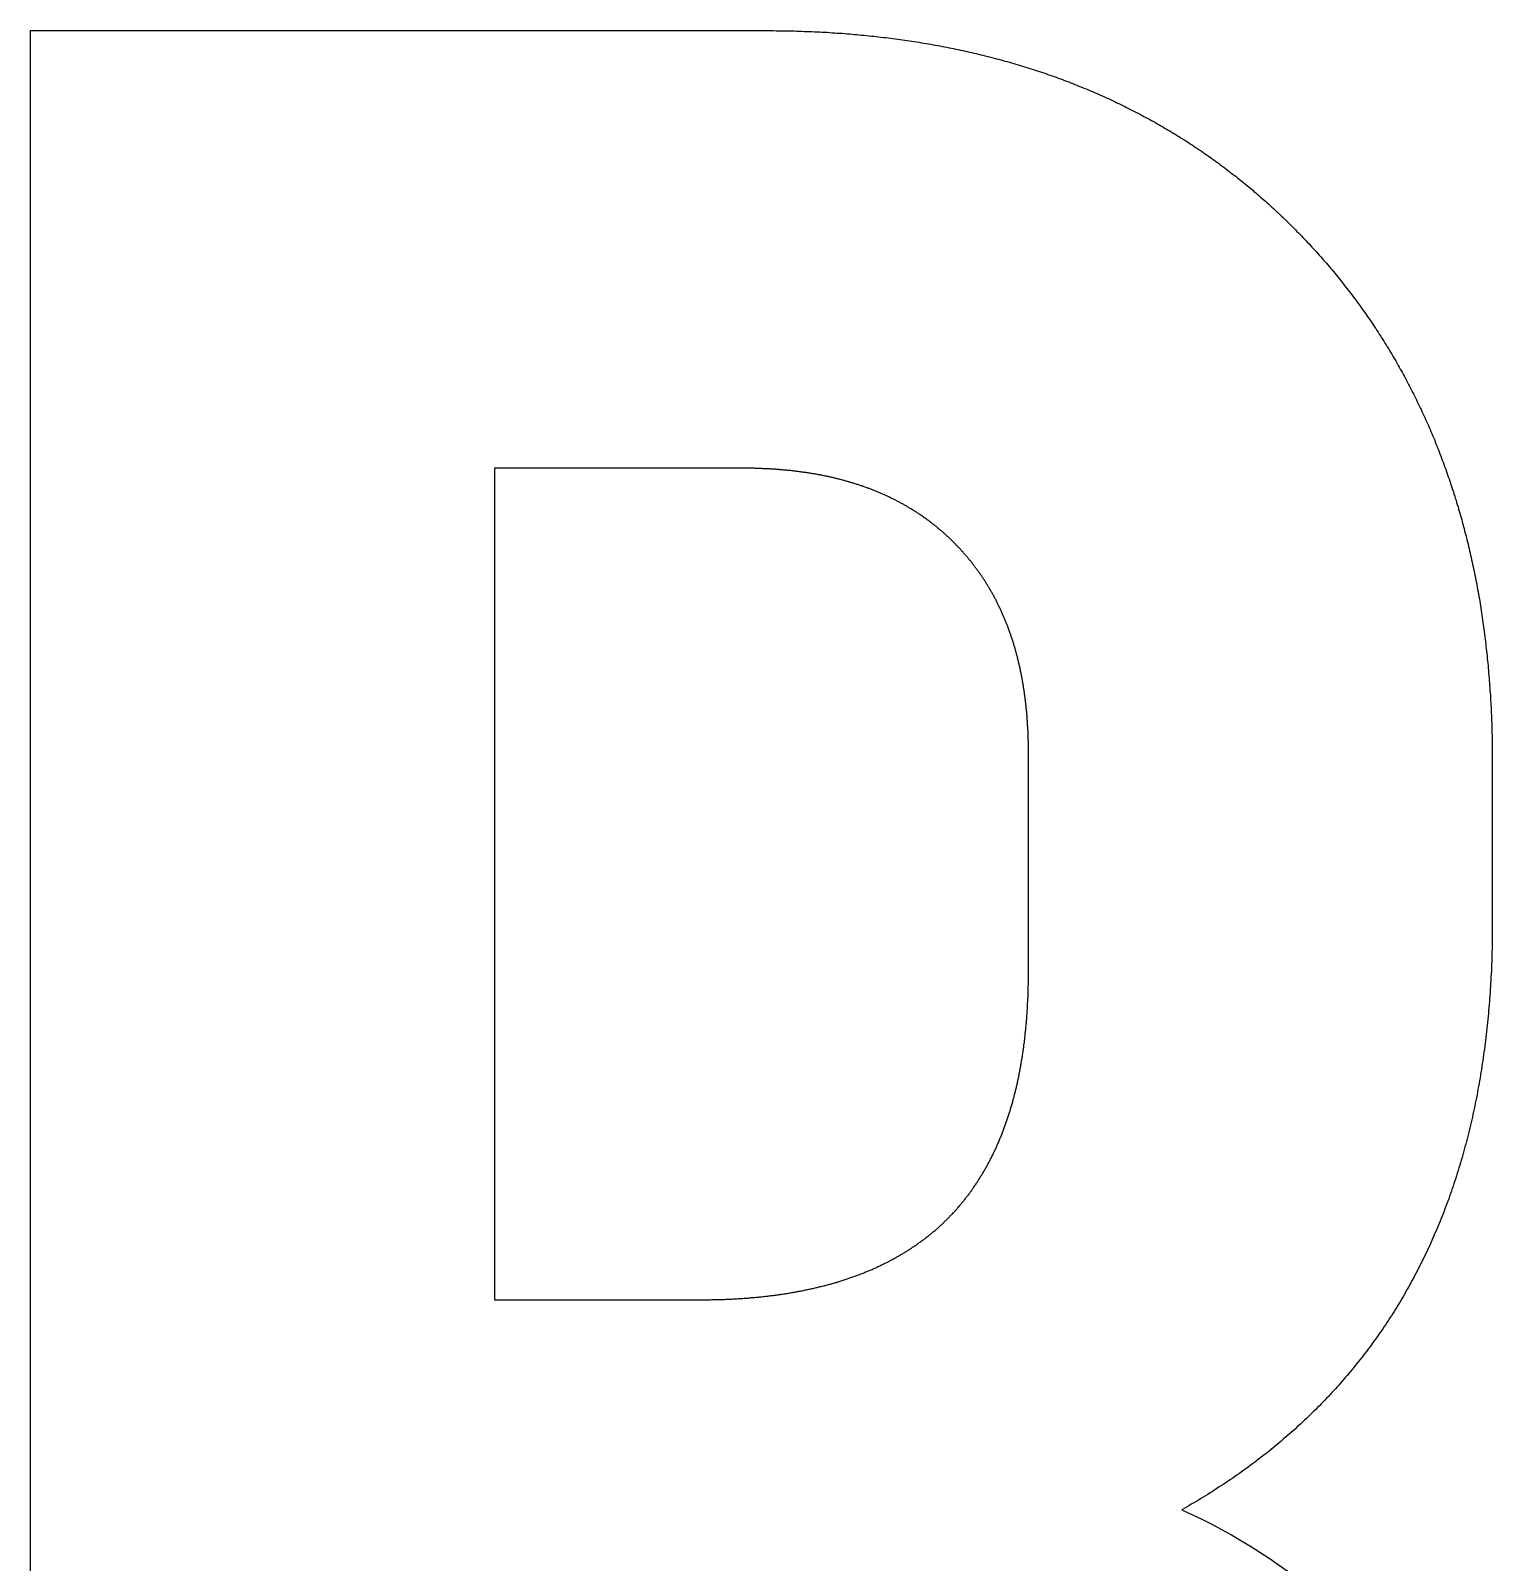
# Model space of a CAD drawing. Header units: millimetres. Extents: x -1211 to -100, y -1155 to 1320.
# Drawn here: x -807.29 to -795.36, y 1307.14 to 1319.64 of the extents above; entities that cross this region are included whole.
import ezdxf

# ---------------------------------------------------------------- set-up
doc = ezdxf.new("R2010")
doc.units = ezdxf.units.MM
doc.layers.get('0').update_dxf_attribs({"lineweight": 25, "true_color": 0xffffff})

msp = doc.modelspace()

# ---------------------------------------------------------------- linework, layer by layer
at = {"flags": 128}
msp.add_lwpolyline([(-807.293, 1294.643), (-807.293, 1319.643), (-801.293, 1319.643), (-801.272, 1319.643), (-801.251, 1319.643), (-801.23, 1319.643), (-801.209, 1319.642), (-801.188, 1319.642), (-801.167, 1319.642), (-801.146, 1319.642), (-801.125, 1319.641), (-801.104, 1319.641), (-801.083, 1319.64), (-801.062, 1319.64), (-801.041, 1319.639), (-801.02, 1319.639), (-801, 1319.638), (-800.979, 1319.637), (-800.958, 1319.637), (-800.938, 1319.636), (-800.917, 1319.635), (-800.896, 1319.634), (-800.876, 1319.633), (-800.855, 1319.632), (-800.835, 1319.631), (-800.814, 1319.63), (-800.794, 1319.629), (-800.774, 1319.627), (-800.753, 1319.626), (-800.733, 1319.625), (-800.713, 1319.623), (-800.692, 1319.622), (-800.672, 1319.621), (-800.652, 1319.619), (-800.632, 1319.617), (-800.612, 1319.616), (-800.592, 1319.614), (-800.572, 1319.612), (-800.552, 1319.611), (-800.532, 1319.609), (-800.512, 1319.607), (-800.492, 1319.605), (-800.472, 1319.603), (-800.452, 1319.601), (-800.432, 1319.599), (-800.413, 1319.597), (-800.393, 1319.595), (-800.373, 1319.593), (-800.354, 1319.59), (-800.334, 1319.588), (-800.314, 1319.586), (-800.295, 1319.583), (-800.275, 1319.581), (-800.256, 1319.578), (-800.236, 1319.576), (-800.217, 1319.573), (-800.197, 1319.571), (-800.178, 1319.568), (-800.159, 1319.565), (-800.139, 1319.562), (-800.12, 1319.559), (-800.101, 1319.557), (-800.082, 1319.554), (-800.063, 1319.551), (-800.043, 1319.548), (-800.024, 1319.544), (-800.005, 1319.541), (-799.986, 1319.538), (-799.967, 1319.535), (-799.948, 1319.532), (-799.929, 1319.528), (-799.91, 1319.525), (-799.892, 1319.521), (-799.873, 1319.518), (-799.854, 1319.514), (-799.835, 1319.511), (-799.817, 1319.507), (-799.798, 1319.503), (-799.779, 1319.5), (-799.761, 1319.496), (-799.742, 1319.492), (-799.723, 1319.488), (-799.705, 1319.484), (-799.686, 1319.48), (-799.668, 1319.476), (-799.65, 1319.472), (-799.631, 1319.468), (-799.613, 1319.464), (-799.595, 1319.459), (-799.576, 1319.455), (-799.558, 1319.451), (-799.54, 1319.446), (-799.522, 1319.442), (-799.503, 1319.438), (-799.485, 1319.433), (-799.467, 1319.428), (-799.449, 1319.424), (-799.431, 1319.419), (-799.413, 1319.414), (-799.395, 1319.41), (-799.377, 1319.405), (-799.359, 1319.4), (-799.342, 1319.395), (-799.324, 1319.39), (-799.306, 1319.385), (-799.288, 1319.38), (-799.271, 1319.375), (-799.253, 1319.369), (-799.235, 1319.364), (-799.218, 1319.359), (-799.2, 1319.354), (-799.183, 1319.348), (-799.165, 1319.343), (-799.148, 1319.337), (-799.13, 1319.332), (-799.113, 1319.326), (-799.095, 1319.321), (-799.078, 1319.315), (-799.061, 1319.309), (-799.043, 1319.303), (-799.026, 1319.298), (-799.009, 1319.292), (-798.992, 1319.286), (-798.975, 1319.28), (-798.958, 1319.274), (-798.941, 1319.268), (-798.924, 1319.262), (-798.907, 1319.255), (-798.89, 1319.249), (-798.873, 1319.243), (-798.856, 1319.237), (-798.839, 1319.23), (-798.822, 1319.224), (-798.805, 1319.217), (-798.788, 1319.211), (-798.772, 1319.204), (-798.755, 1319.198), (-798.738, 1319.191), (-798.722, 1319.184), (-798.705, 1319.177), (-798.689, 1319.171), (-798.672, 1319.164), (-798.656, 1319.157), (-798.639, 1319.15), (-798.623, 1319.143), (-798.606, 1319.136), (-798.59, 1319.129), (-798.574, 1319.122), (-798.557, 1319.114), (-798.541, 1319.107), (-798.525, 1319.1), (-798.509, 1319.092), (-798.493, 1319.085), (-798.476, 1319.077), (-798.46, 1319.07), (-798.444, 1319.062), (-798.428, 1319.055), (-798.412, 1319.047), (-798.396, 1319.039), (-798.38, 1319.032), (-798.365, 1319.024), (-798.349, 1319.016), (-798.333, 1319.008), (-798.317, 1319), (-798.301, 1318.992), (-798.286, 1318.984), (-798.27, 1318.976), (-798.254, 1318.968), (-798.239, 1318.96), (-798.223, 1318.951), (-798.208, 1318.943), (-798.192, 1318.935), (-798.177, 1318.926), (-798.161, 1318.918), (-798.146, 1318.909), (-798.13, 1318.901), (-798.115, 1318.892), (-798.1, 1318.883), (-798.084, 1318.875), (-798.069, 1318.866), (-798.054, 1318.857), (-798.039, 1318.848), (-798.024, 1318.839), (-798.009, 1318.831), (-797.993, 1318.822), (-797.978, 1318.812), (-797.963, 1318.803), (-797.948, 1318.794), (-797.933, 1318.785), (-797.919, 1318.776), (-797.904, 1318.766), (-797.889, 1318.757), (-797.874, 1318.748), (-797.859, 1318.738), (-797.845, 1318.729), (-797.83, 1318.719), (-797.815, 1318.71), (-797.801, 1318.7), (-797.786, 1318.69), (-797.771, 1318.681), (-797.757, 1318.671), (-797.742, 1318.661), (-797.728, 1318.651), (-797.713, 1318.641), (-797.699, 1318.631), (-797.685, 1318.621), (-797.67, 1318.611), (-797.656, 1318.601), (-797.642, 1318.591), (-797.628, 1318.58), (-797.613, 1318.57), (-797.599, 1318.56), (-797.585, 1318.549), (-797.571, 1318.539), (-797.557, 1318.528), (-797.543, 1318.518), (-797.529, 1318.507), (-797.515, 1318.497), (-797.501, 1318.486), (-797.487, 1318.475), (-797.473, 1318.464), (-797.459, 1318.454), (-797.446, 1318.443), (-797.432, 1318.432), (-797.418, 1318.421), (-797.405, 1318.41), (-797.391, 1318.399), (-797.377, 1318.388), (-797.364, 1318.376), (-797.35, 1318.365), (-797.337, 1318.354), (-797.323, 1318.343), (-797.31, 1318.331), (-797.296, 1318.32), (-797.283, 1318.308), (-797.27, 1318.297), (-797.256, 1318.285), (-797.243, 1318.274), (-797.23, 1318.262), (-797.216, 1318.25), (-797.203, 1318.238), (-797.19, 1318.227), (-797.177, 1318.215), (-797.164, 1318.203), (-797.151, 1318.191), (-797.138, 1318.179), (-797.125, 1318.167), (-797.112, 1318.155), (-797.099, 1318.142), (-797.086, 1318.13), (-797.073, 1318.118), (-797.061, 1318.106), (-797.048, 1318.093), (-797.035, 1318.081), (-797.022, 1318.068), (-797.01, 1318.056), (-796.997, 1318.043), (-796.984, 1318.031), (-796.972, 1318.018), (-796.959, 1318.005), (-796.947, 1317.992), (-796.934, 1317.98), (-796.922, 1317.967), (-796.91, 1317.954), (-796.897, 1317.941), (-796.885, 1317.928), (-796.873, 1317.915), (-796.861, 1317.902), (-796.849, 1317.889), (-796.837, 1317.876), (-796.825, 1317.863), (-796.813, 1317.85), (-796.801, 1317.837), (-796.789, 1317.824), (-796.777, 1317.81), (-796.765, 1317.797), (-796.754, 1317.784), (-796.742, 1317.771), (-796.73, 1317.757), (-796.719, 1317.744), (-796.707, 1317.731), (-796.696, 1317.717), (-796.685, 1317.704), (-796.673, 1317.69), (-796.662, 1317.677), (-796.651, 1317.663), (-796.639, 1317.649), (-796.628, 1317.636), (-796.617, 1317.622), (-796.606, 1317.608), (-796.595, 1317.595), (-796.584, 1317.581), (-796.573, 1317.567), (-796.562, 1317.553), (-796.552, 1317.539), (-796.541, 1317.525), (-796.53, 1317.511), (-796.519, 1317.497), (-796.509, 1317.483), (-796.498, 1317.469), (-796.488, 1317.455), (-796.477, 1317.441), (-796.467, 1317.427), (-796.456, 1317.413), (-796.446, 1317.399), (-796.436, 1317.384), (-796.426, 1317.37), (-796.415, 1317.356), (-796.405, 1317.342), (-796.395, 1317.327), (-796.385, 1317.313), (-796.375, 1317.298), (-796.365, 1317.284), (-796.355, 1317.269), (-796.346, 1317.255), (-796.336, 1317.24), (-796.326, 1317.226), (-796.316, 1317.211), (-796.307, 1317.196), (-796.297, 1317.182), (-796.288, 1317.167), (-796.278, 1317.152), (-796.269, 1317.137), (-796.259, 1317.122), (-796.25, 1317.108), (-796.241, 1317.093), (-796.231, 1317.078), (-796.222, 1317.063), (-796.213, 1317.048), (-796.204, 1317.033), (-796.195, 1317.018), (-796.186, 1317.003), (-796.177, 1316.987), (-796.168, 1316.972), (-796.159, 1316.957), (-796.15, 1316.942), (-796.142, 1316.926), (-796.133, 1316.911), (-796.124, 1316.896), (-796.116, 1316.88), (-796.107, 1316.865), (-796.099, 1316.85), (-796.09, 1316.834), (-796.082, 1316.819), (-796.073, 1316.803), (-796.065, 1316.788), (-796.057, 1316.772), (-796.049, 1316.756), (-796.04, 1316.741), (-796.032, 1316.725), (-796.024, 1316.709), (-796.016, 1316.693), (-796.008, 1316.678), (-796, 1316.662), (-795.992, 1316.646), (-795.985, 1316.63), (-795.977, 1316.614), (-795.969, 1316.598), (-795.961, 1316.582), (-795.954, 1316.566), (-795.946, 1316.55), (-795.939, 1316.534), (-795.931, 1316.518), (-795.924, 1316.502), (-795.916, 1316.485), (-795.909, 1316.469), (-795.902, 1316.453), (-795.895, 1316.437), (-795.887, 1316.42), (-795.88, 1316.404), (-795.873, 1316.387), (-795.866, 1316.371), (-795.859, 1316.355), (-795.852, 1316.338), (-795.845, 1316.322), (-795.838, 1316.305), (-795.832, 1316.288), (-795.825, 1316.272), (-795.818, 1316.255), (-795.812, 1316.238), (-795.805, 1316.222), (-795.798, 1316.205), (-795.792, 1316.188), (-795.786, 1316.171), (-795.779, 1316.154), (-795.773, 1316.137), (-795.766, 1316.121), (-795.76, 1316.104), (-795.754, 1316.087), (-795.748, 1316.07), (-795.742, 1316.052), (-795.736, 1316.035), (-795.73, 1316.018), (-795.724, 1316.001), (-795.718, 1315.984), (-795.712, 1315.967), (-795.706, 1315.949), (-795.7, 1315.932), (-795.695, 1315.915), (-795.689, 1315.897), (-795.683, 1315.88), (-795.678, 1315.863), (-795.672, 1315.845), (-795.667, 1315.828), (-795.661, 1315.81), (-795.656, 1315.792), (-795.651, 1315.775), (-795.645, 1315.757), (-795.64, 1315.74), (-795.635, 1315.722), (-795.63, 1315.704), (-795.625, 1315.686), (-795.62, 1315.669), (-795.615, 1315.651), (-795.61, 1315.633), (-795.605, 1315.615), (-795.6, 1315.597), (-795.595, 1315.579), (-795.591, 1315.561), (-795.586, 1315.543), (-795.581, 1315.525), (-795.577, 1315.507), (-795.572, 1315.489), (-795.568, 1315.471), (-795.563, 1315.452), (-795.559, 1315.434), (-795.555, 1315.416), (-795.55, 1315.398), (-795.546, 1315.379), (-795.542, 1315.361), (-795.538, 1315.343), (-795.534, 1315.324), (-795.53, 1315.306), (-795.526, 1315.287), (-795.522, 1315.269), (-795.518, 1315.25), (-795.514, 1315.231), (-795.51, 1315.213), (-795.506, 1315.194), (-795.503, 1315.175), (-795.499, 1315.157), (-795.495, 1315.138), (-795.492, 1315.119), (-795.488, 1315.1), (-795.485, 1315.082), (-795.481, 1315.063), (-795.478, 1315.044), (-795.475, 1315.025), (-795.471, 1315.006), (-795.468, 1314.987), (-795.465, 1314.968), (-795.462, 1314.949), (-795.459, 1314.929), (-795.456, 1314.91), (-795.453, 1314.891), (-795.45, 1314.872), (-795.447, 1314.853), (-795.444, 1314.833), (-795.442, 1314.814), (-795.439, 1314.795), (-795.436, 1314.775), (-795.434, 1314.756), (-795.431, 1314.736), (-795.428, 1314.717), (-795.426, 1314.697), (-795.424, 1314.678), (-795.421, 1314.658), (-795.419, 1314.639), (-795.417, 1314.619), (-795.414, 1314.599), (-795.412, 1314.579), (-795.41, 1314.56), (-795.408, 1314.54), (-795.406, 1314.52), (-795.404, 1314.5), (-795.402, 1314.48), (-795.4, 1314.46), (-795.398, 1314.44), (-795.396, 1314.42), (-795.395, 1314.4), (-795.393, 1314.38), (-795.391, 1314.36), (-795.39, 1314.34), (-795.388, 1314.32), (-795.387, 1314.3), (-795.385, 1314.28), (-795.384, 1314.259), (-795.383, 1314.239), (-795.381, 1314.219), (-795.38, 1314.198), (-795.379, 1314.178), (-795.378, 1314.158), (-795.377, 1314.137), (-795.375, 1314.117), (-795.374, 1314.096), (-795.374, 1314.075), (-795.373, 1314.055), (-795.372, 1314.034), (-795.371, 1314.014), (-795.37, 1313.993), (-795.369, 1313.972), (-795.369, 1313.951), (-795.368, 1313.931), (-795.368, 1313.91), (-795.367, 1313.889), (-795.367, 1313.868), (-795.366, 1313.847), (-795.366, 1313.826), (-795.366, 1313.805), (-795.365, 1313.784), (-795.365, 1313.763), (-795.365, 1313.742), (-795.365, 1313.721), (-795.365, 1313.7), (-795.365, 1313.679), (-795.365, 1312.357), (-795.365, 1312.331), (-795.365, 1312.305), (-795.365, 1312.279), (-795.365, 1312.253), (-795.366, 1312.227), (-795.366, 1312.201), (-795.367, 1312.175), (-795.367, 1312.149), (-795.368, 1312.123), (-795.369, 1312.098), (-795.369, 1312.072), (-795.37, 1312.047), (-795.371, 1312.021), (-795.372, 1311.996), (-795.373, 1311.97), (-795.375, 1311.945), (-795.376, 1311.92), (-795.377, 1311.895), (-795.379, 1311.869), (-795.38, 1311.844), (-795.382, 1311.819), (-795.383, 1311.794), (-795.385, 1311.769), (-795.387, 1311.745), (-795.389, 1311.72), (-795.391, 1311.695), (-795.393, 1311.67), (-795.395, 1311.646), (-795.397, 1311.621), (-795.399, 1311.597), (-795.402, 1311.572), (-795.404, 1311.548), (-795.407, 1311.524), (-795.409, 1311.499), (-795.412, 1311.475), (-795.415, 1311.451), (-795.418, 1311.427), (-795.421, 1311.403), (-795.424, 1311.379), (-795.427, 1311.355), (-795.43, 1311.331), (-795.433, 1311.307), (-795.436, 1311.284), (-795.44, 1311.26), (-795.443, 1311.236), (-795.447, 1311.213), (-795.45, 1311.189), (-795.454, 1311.166), (-795.458, 1311.143), (-795.461, 1311.119), (-795.465, 1311.096), (-795.469, 1311.073), (-795.473, 1311.05), (-795.477, 1311.027), (-795.482, 1311.004), (-795.486, 1310.981), (-795.49, 1310.958), (-795.495, 1310.935), (-795.499, 1310.912), (-795.504, 1310.889), (-795.509, 1310.867), (-795.513, 1310.844), (-795.518, 1310.822), (-795.523, 1310.799), (-795.528, 1310.777), (-795.533, 1310.754), (-795.538, 1310.732), (-795.544, 1310.71), (-795.549, 1310.688), (-795.554, 1310.665), (-795.56, 1310.643), (-795.565, 1310.621), (-795.571, 1310.599), (-795.577, 1310.577), (-795.582, 1310.556), (-795.588, 1310.534), (-795.594, 1310.512), (-795.6, 1310.49), (-795.606, 1310.469), (-795.612, 1310.447), (-795.619, 1310.426), (-795.625, 1310.404), (-795.631, 1310.383), (-795.638, 1310.362), (-795.644, 1310.34), (-795.651, 1310.319), (-795.658, 1310.298), (-795.664, 1310.277), (-795.671, 1310.256), (-795.678, 1310.235), (-795.685, 1310.214), (-795.692, 1310.193), (-795.699, 1310.172), (-795.707, 1310.152), (-795.714, 1310.131), (-795.721, 1310.11), (-795.729, 1310.09), (-795.736, 1310.069), (-795.744, 1310.049), (-795.752, 1310.029), (-795.759, 1310.008), (-795.767, 1309.988), (-795.775, 1309.968), (-795.783, 1309.948), (-795.791, 1309.928), (-795.799, 1309.908), (-795.808, 1309.888), (-795.816, 1309.868), (-795.824, 1309.848), (-795.833, 1309.828), (-795.841, 1309.808), (-795.85, 1309.789), (-795.859, 1309.769), (-795.868, 1309.75), (-795.876, 1309.73), (-795.885, 1309.711), (-795.894, 1309.691), (-795.903, 1309.672), (-795.913, 1309.653), (-795.922, 1309.634), (-795.931, 1309.614), (-795.941, 1309.595), (-795.95, 1309.576), (-795.96, 1309.557), (-795.969, 1309.538), (-795.979, 1309.52), (-795.989, 1309.501), (-795.999, 1309.482), (-796.009, 1309.463), (-796.019, 1309.445), (-796.029, 1309.426), (-796.039, 1309.408), (-796.049, 1309.389), (-796.059, 1309.371), (-796.07, 1309.353), (-796.08, 1309.334), (-796.091, 1309.316), (-796.102, 1309.298), (-796.112, 1309.28), (-796.123, 1309.262), (-796.134, 1309.244), (-796.145, 1309.226), (-796.156, 1309.208), (-796.167, 1309.191), (-796.178, 1309.173), (-796.189, 1309.155), (-796.201, 1309.138), (-796.212, 1309.12), (-796.224, 1309.103), (-796.235, 1309.085), (-796.247, 1309.068), (-796.259, 1309.05), (-796.27, 1309.033), (-796.282, 1309.016), (-796.294, 1308.999), (-796.306, 1308.982), (-796.318, 1308.965), (-796.331, 1308.948), (-796.343, 1308.931), (-796.355, 1308.914), (-796.368, 1308.897), (-796.38, 1308.881), (-796.393, 1308.864), (-796.405, 1308.847), (-796.418, 1308.831), (-796.431, 1308.814), (-796.444, 1308.798), (-796.457, 1308.781), (-796.47, 1308.765), (-796.483, 1308.749), (-796.496, 1308.733), (-796.509, 1308.717), (-796.523, 1308.7), (-796.536, 1308.684), (-796.55, 1308.669), (-796.563, 1308.653), (-796.577, 1308.637), (-796.591, 1308.621), (-796.604, 1308.605), (-796.618, 1308.59), (-796.632, 1308.574), (-796.646, 1308.558), (-796.66, 1308.543), (-796.675, 1308.528), (-796.689, 1308.512), (-796.703, 1308.497), (-796.718, 1308.482), (-796.732, 1308.466), (-796.747, 1308.451), (-796.761, 1308.436), (-796.776, 1308.421), (-796.791, 1308.406), (-796.806, 1308.391), (-796.821, 1308.377), (-796.836, 1308.362), (-796.851, 1308.347), (-796.866, 1308.332), (-796.882, 1308.318), (-796.897, 1308.303), (-796.912, 1308.289), (-796.928, 1308.274), (-796.943, 1308.26), (-796.959, 1308.246), (-796.975, 1308.231), (-796.991, 1308.217), (-797.007, 1308.203), (-797.023, 1308.189), (-797.039, 1308.175), (-797.055, 1308.161), (-797.071, 1308.147), (-797.087, 1308.133), (-797.104, 1308.119), (-797.12, 1308.106), (-797.137, 1308.092), (-797.153, 1308.078), (-797.17, 1308.065), (-797.187, 1308.051), (-797.203, 1308.038), (-797.22, 1308.025), (-797.237, 1308.011), (-797.254, 1307.998), (-797.272, 1307.985), (-797.289, 1307.972), (-797.306, 1307.959), (-797.323, 1307.946), (-797.341, 1307.933), (-797.358, 1307.92), (-797.376, 1307.907), (-797.394, 1307.894), (-797.411, 1307.882), (-797.429, 1307.869), (-797.447, 1307.856), (-797.465, 1307.844), (-797.483, 1307.831), (-797.501, 1307.819), (-797.52, 1307.806), (-797.538, 1307.794), (-797.556, 1307.782), (-797.575, 1307.77), (-797.593, 1307.758), (-797.612, 1307.745), (-797.631, 1307.733), (-797.649, 1307.721), (-797.668, 1307.71), (-797.687, 1307.698), (-797.706, 1307.686), (-797.725, 1307.674), (-797.744, 1307.663), (-797.764, 1307.651), (-797.783, 1307.639), (-797.802, 1307.628), (-797.822, 1307.617), (-797.841, 1307.605), (-797.861, 1307.594), (-797.881, 1307.583), (-797.9, 1307.571, -0.156907), (-795.775, 1305.679, -0.134483)], format="xyb", dxfattribs=at)
msp.add_lwpolyline([(-803.508, 1316.071), (-803.508, 1309.286), (-801.829, 1309.286), (-801.818, 1309.286), (-801.808, 1309.286), (-801.797, 1309.286), (-801.787, 1309.286), (-801.776, 1309.286), (-801.766, 1309.286), (-801.755, 1309.286), (-801.745, 1309.286), (-801.734, 1309.287), (-801.724, 1309.287), (-801.714, 1309.287), (-801.703, 1309.287), (-801.693, 1309.287), (-801.683, 1309.288), (-801.672, 1309.288), (-801.662, 1309.288), (-801.652, 1309.289), (-801.642, 1309.289), (-801.631, 1309.289), (-801.621, 1309.29), (-801.611, 1309.29), (-801.601, 1309.291), (-801.591, 1309.291), (-801.581, 1309.292), (-801.571, 1309.292), (-801.56, 1309.293), (-801.55, 1309.293), (-801.54, 1309.294), (-801.53, 1309.294), (-801.52, 1309.295), (-801.51, 1309.295), (-801.501, 1309.296), (-801.491, 1309.297), (-801.481, 1309.297), (-801.471, 1309.298), (-801.461, 1309.299), (-801.451, 1309.3), (-801.441, 1309.3), (-801.432, 1309.301), (-801.422, 1309.302), (-801.412, 1309.303), (-801.402, 1309.303), (-801.393, 1309.304), (-801.383, 1309.305), (-801.373, 1309.306), (-801.364, 1309.307), (-801.354, 1309.308), (-801.345, 1309.309), (-801.335, 1309.31), (-801.325, 1309.311), (-801.316, 1309.312), (-801.306, 1309.313), (-801.297, 1309.314), (-801.287, 1309.315), (-801.278, 1309.316), (-801.269, 1309.317), (-801.259, 1309.318), (-801.25, 1309.32), (-801.24, 1309.321), (-801.231, 1309.322), (-801.222, 1309.323), (-801.212, 1309.324), (-801.203, 1309.326), (-801.194, 1309.327), (-801.185, 1309.328), (-801.175, 1309.33), (-801.166, 1309.331), (-801.157, 1309.332), (-801.148, 1309.334), (-801.139, 1309.335), (-801.13, 1309.337), (-801.121, 1309.338), (-801.112, 1309.339), (-801.103, 1309.341), (-801.094, 1309.342), (-801.085, 1309.344), (-801.076, 1309.345), (-801.067, 1309.347), (-801.058, 1309.349), (-801.049, 1309.35), (-801.04, 1309.352), (-801.031, 1309.354), (-801.022, 1309.355), (-801.013, 1309.357), (-801.004, 1309.359), (-800.996, 1309.36), (-800.987, 1309.362), (-800.978, 1309.364), (-800.969, 1309.366), (-800.961, 1309.367), (-800.952, 1309.369), (-800.943, 1309.371), (-800.935, 1309.373), (-800.926, 1309.375), (-800.918, 1309.377), (-800.909, 1309.379), (-800.9, 1309.381), (-800.892, 1309.383), (-800.883, 1309.385), (-800.875, 1309.387), (-800.866, 1309.389), (-800.858, 1309.391), (-800.85, 1309.393), (-800.841, 1309.395), (-800.833, 1309.397), (-800.824, 1309.399), (-800.816, 1309.401), (-800.808, 1309.403), (-800.8, 1309.405), (-800.791, 1309.408), (-800.783, 1309.41), (-800.775, 1309.412), (-800.767, 1309.414), (-800.758, 1309.417), (-800.75, 1309.419), (-800.742, 1309.421), (-800.734, 1309.424), (-800.726, 1309.426), (-800.718, 1309.428), (-800.71, 1309.431), (-800.702, 1309.433), (-800.694, 1309.436), (-800.686, 1309.438), (-800.678, 1309.441), (-800.67, 1309.443), (-800.662, 1309.446), (-800.654, 1309.448), (-800.646, 1309.451), (-800.638, 1309.453), (-800.63, 1309.456), (-800.622, 1309.459), (-800.615, 1309.461), (-800.607, 1309.464), (-800.599, 1309.467), (-800.591, 1309.469), (-800.584, 1309.472), (-800.576, 1309.475), (-800.568, 1309.478), (-800.56, 1309.481), (-800.553, 1309.483), (-800.545, 1309.486), (-800.538, 1309.489), (-800.53, 1309.492), (-800.523, 1309.495), (-800.515, 1309.498), (-800.507, 1309.501), (-800.5, 1309.504), (-800.493, 1309.507), (-800.485, 1309.51), (-800.478, 1309.513), (-800.47, 1309.516), (-800.463, 1309.519), (-800.455, 1309.522), (-800.448, 1309.525), (-800.441, 1309.528), (-800.434, 1309.531), (-800.426, 1309.534), (-800.419, 1309.537), (-800.412, 1309.541), (-800.405, 1309.544), (-800.397, 1309.547), (-800.39, 1309.55), (-800.383, 1309.554), (-800.376, 1309.557), (-800.369, 1309.56), (-800.362, 1309.564), (-800.355, 1309.567), (-800.348, 1309.57), (-800.341, 1309.574), (-800.334, 1309.577), (-800.327, 1309.581), (-800.32, 1309.584), (-800.313, 1309.587), (-800.306, 1309.591), (-800.299, 1309.594), (-800.292, 1309.598), (-800.285, 1309.602), (-800.278, 1309.605), (-800.272, 1309.609), (-800.265, 1309.612), (-800.258, 1309.616), (-800.251, 1309.62), (-800.245, 1309.623), (-800.238, 1309.627), (-800.231, 1309.631), (-800.224, 1309.635), (-800.218, 1309.638), (-800.211, 1309.642), (-800.205, 1309.646), (-800.198, 1309.65), (-800.192, 1309.654), (-800.185, 1309.657), (-800.178, 1309.661), (-800.172, 1309.665), (-800.166, 1309.669), (-800.159, 1309.673), (-800.153, 1309.677), (-800.146, 1309.681), (-800.14, 1309.685), (-800.133, 1309.689), (-800.127, 1309.693), (-800.121, 1309.697), (-800.115, 1309.701), (-800.108, 1309.705), (-800.102, 1309.709), (-800.096, 1309.714), (-800.09, 1309.718), (-800.083, 1309.722), (-800.077, 1309.726), (-800.071, 1309.73), (-800.065, 1309.735), (-800.059, 1309.739), (-800.053, 1309.743), (-800.047, 1309.747), (-800.041, 1309.752), (-800.035, 1309.756), (-800.029, 1309.76), (-800.023, 1309.765), (-800.017, 1309.769), (-800.011, 1309.774), (-800.005, 1309.778), (-799.999, 1309.783), (-799.993, 1309.787), (-799.987, 1309.792), (-799.981, 1309.796), (-799.976, 1309.801), (-799.97, 1309.805), (-799.964, 1309.81), (-799.958, 1309.814), (-799.952, 1309.819), (-799.947, 1309.824), (-799.941, 1309.828), (-799.935, 1309.833), (-799.93, 1309.838), (-799.924, 1309.842), (-799.919, 1309.847), (-799.913, 1309.852), (-799.907, 1309.857), (-799.902, 1309.862), (-799.896, 1309.866), (-799.891, 1309.871), (-799.885, 1309.876), (-799.88, 1309.881), (-799.875, 1309.886), (-799.869, 1309.891), (-799.864, 1309.896), (-799.858, 1309.901), (-799.853, 1309.906), (-799.848, 1309.911), (-799.842, 1309.916), (-799.837, 1309.921), (-799.832, 1309.926), (-799.827, 1309.931), (-799.821, 1309.936), (-799.816, 1309.941), (-799.811, 1309.946), (-799.806, 1309.952), (-799.801, 1309.957), (-799.796, 1309.962), (-799.791, 1309.967), (-799.786, 1309.973), (-799.78, 1309.978), (-799.775, 1309.983), (-799.77, 1309.988), (-799.765, 1309.994), (-799.76, 1309.999), (-799.756, 1310.004), (-799.751, 1310.01), (-799.746, 1310.015), (-799.741, 1310.021), (-799.736, 1310.026), (-799.731, 1310.032), (-799.726, 1310.037), (-799.721, 1310.043), (-799.717, 1310.048), (-799.712, 1310.054), (-799.707, 1310.06), (-799.702, 1310.065), (-799.698, 1310.071), (-799.693, 1310.076), (-799.688, 1310.082), (-799.684, 1310.088), (-799.679, 1310.094), (-799.674, 1310.099), (-799.67, 1310.105), (-799.665, 1310.111), (-799.661, 1310.117), (-799.656, 1310.122), (-799.652, 1310.128), (-799.647, 1310.134), (-799.643, 1310.14), (-799.638, 1310.146), (-799.634, 1310.152), (-799.629, 1310.158), (-799.625, 1310.164), (-799.621, 1310.17), (-799.616, 1310.176), (-799.612, 1310.182), (-799.608, 1310.188), (-799.603, 1310.194), (-799.599, 1310.2), (-799.595, 1310.206), (-799.591, 1310.213), (-799.587, 1310.219), (-799.582, 1310.225), (-799.578, 1310.231), (-799.574, 1310.237), (-799.57, 1310.244), (-799.566, 1310.25), (-799.562, 1310.256), (-799.558, 1310.262), (-799.554, 1310.269), (-799.55, 1310.275), (-799.546, 1310.282), (-799.542, 1310.288), (-799.538, 1310.294), (-799.534, 1310.301), (-799.53, 1310.307), (-799.526, 1310.314), (-799.522, 1310.32), (-799.518, 1310.327), (-799.514, 1310.333), (-799.511, 1310.34), (-799.507, 1310.347), (-799.503, 1310.353), (-799.499, 1310.36), (-799.495, 1310.366), (-799.492, 1310.373), (-799.488, 1310.38), (-799.484, 1310.387), (-799.481, 1310.393), (-799.477, 1310.4), (-799.473, 1310.407), (-799.47, 1310.414), (-799.466, 1310.421), (-799.463, 1310.427), (-799.459, 1310.434), (-799.456, 1310.441), (-799.452, 1310.448), (-799.449, 1310.455), (-799.445, 1310.462), (-799.442, 1310.469), (-799.438, 1310.476), (-799.435, 1310.483), (-799.432, 1310.49), (-799.428, 1310.497), (-799.425, 1310.504), (-799.422, 1310.511), (-799.418, 1310.518), (-799.415, 1310.526), (-799.412, 1310.533), (-799.408, 1310.54), (-799.405, 1310.547), (-799.402, 1310.554), (-799.399, 1310.562), (-799.396, 1310.569), (-799.393, 1310.576), (-799.389, 1310.583), (-799.386, 1310.591), (-799.383, 1310.598), (-799.38, 1310.606), (-799.377, 1310.613), (-799.374, 1310.62), (-799.371, 1310.628), (-799.368, 1310.635), (-799.365, 1310.643), (-799.362, 1310.65), (-799.359, 1310.658), (-799.357, 1310.665), (-799.354, 1310.673), (-799.351, 1310.681), (-799.348, 1310.688), (-799.345, 1310.696), (-799.342, 1310.703), (-799.34, 1310.711), (-799.337, 1310.719), (-799.334, 1310.727), (-799.331, 1310.734), (-799.329, 1310.742), (-799.326, 1310.75), (-799.323, 1310.758), (-799.321, 1310.766), (-799.318, 1310.773), (-799.316, 1310.781), (-799.313, 1310.789), (-799.31, 1310.797), (-799.308, 1310.805), (-799.305, 1310.813), (-799.303, 1310.821), (-799.3, 1310.829), (-799.298, 1310.837), (-799.296, 1310.845), (-799.293, 1310.853), (-799.291, 1310.861), (-799.288, 1310.869), (-799.286, 1310.877), (-799.284, 1310.886), (-799.281, 1310.894), (-799.279, 1310.902), (-799.277, 1310.91), (-799.275, 1310.918), (-799.272, 1310.927), (-799.27, 1310.935), (-799.268, 1310.943), (-799.266, 1310.951), (-799.264, 1310.96), (-799.262, 1310.968), (-799.259, 1310.977), (-799.257, 1310.985), (-799.255, 1310.993), (-799.253, 1311.002), (-799.251, 1311.01), (-799.249, 1311.019), (-799.247, 1311.027), (-799.245, 1311.036), (-799.243, 1311.044), (-799.241, 1311.053), (-799.239, 1311.062), (-799.238, 1311.07), (-799.236, 1311.079), (-799.234, 1311.087), (-799.232, 1311.096), (-799.23, 1311.105), (-799.228, 1311.114), (-799.227, 1311.122), (-799.225, 1311.131), (-799.223, 1311.14), (-799.222, 1311.149), (-799.22, 1311.157), (-799.218, 1311.166), (-799.217, 1311.175), (-799.215, 1311.184), (-799.213, 1311.193), (-799.212, 1311.202), (-799.21, 1311.211), (-799.209, 1311.22), (-799.207, 1311.229), (-799.206, 1311.238), (-799.204, 1311.247), (-799.203, 1311.256), (-799.201, 1311.265), (-799.2, 1311.274), (-799.198, 1311.283), (-799.197, 1311.292), (-799.196, 1311.302), (-799.194, 1311.311), (-799.193, 1311.32), (-799.192, 1311.329), (-799.19, 1311.338), (-799.189, 1311.348), (-799.188, 1311.357), (-799.187, 1311.366), (-799.185, 1311.376), (-799.184, 1311.385), (-799.183, 1311.394), (-799.182, 1311.404), (-799.181, 1311.413), (-799.18, 1311.423), (-799.179, 1311.432), (-799.178, 1311.442), (-799.177, 1311.451), (-799.176, 1311.461), (-799.175, 1311.47), (-799.174, 1311.48), (-799.173, 1311.489), (-799.172, 1311.499), (-799.171, 1311.509), (-799.17, 1311.518), (-799.169, 1311.528), (-799.168, 1311.538), (-799.167, 1311.547), (-799.167, 1311.557), (-799.166, 1311.567), (-799.165, 1311.577), (-799.164, 1311.587), (-799.163, 1311.596), (-799.163, 1311.606), (-799.162, 1311.616), (-799.161, 1311.626), (-799.161, 1311.636), (-799.16, 1311.646), (-799.159, 1311.656), (-799.159, 1311.666), (-799.158, 1311.676), (-799.158, 1311.686), (-799.157, 1311.696), (-799.157, 1311.706), (-799.156, 1311.716), (-799.156, 1311.726), (-799.155, 1311.736), (-799.155, 1311.746), (-799.154, 1311.756), (-799.154, 1311.767), (-799.154, 1311.777), (-799.153, 1311.787), (-799.153, 1311.797), (-799.153, 1311.808), (-799.152, 1311.818), (-799.152, 1311.828), (-799.152, 1311.839), (-799.152, 1311.849), (-799.151, 1311.859), (-799.151, 1311.87), (-799.151, 1311.88), (-799.151, 1311.891), (-799.151, 1311.901), (-799.151, 1311.912), (-799.151, 1311.922), (-799.15, 1311.933), (-799.15, 1311.943), (-799.15, 1311.954), (-799.15, 1311.964), (-799.15, 1313.75), (-799.15, 1313.759), (-799.15, 1313.767), (-799.15, 1313.776), (-799.151, 1313.784), (-799.151, 1313.793), (-799.151, 1313.802), (-799.151, 1313.81), (-799.151, 1313.819), (-799.151, 1313.827), (-799.151, 1313.836), (-799.151, 1313.844), (-799.152, 1313.853), (-799.152, 1313.861), (-799.152, 1313.87), (-799.152, 1313.878), (-799.153, 1313.886), (-799.153, 1313.895), (-799.153, 1313.903), (-799.154, 1313.912), (-799.154, 1313.92), (-799.154, 1313.928), (-799.155, 1313.937), (-799.155, 1313.945), (-799.156, 1313.953), (-799.156, 1313.961), (-799.157, 1313.97), (-799.157, 1313.978), (-799.158, 1313.986), (-799.158, 1313.994), (-799.159, 1314.003), (-799.159, 1314.011), (-799.16, 1314.019), (-799.16, 1314.027), (-799.161, 1314.035), (-799.162, 1314.043), (-799.162, 1314.051), (-799.163, 1314.06), (-799.164, 1314.068), (-799.164, 1314.076), (-799.165, 1314.084), (-799.166, 1314.092), (-799.167, 1314.1), (-799.168, 1314.108), (-799.168, 1314.116), (-799.169, 1314.124), (-799.17, 1314.132), (-799.171, 1314.14), (-799.172, 1314.148), (-799.173, 1314.156), (-799.174, 1314.163), (-799.174, 1314.171), (-799.175, 1314.179), (-799.176, 1314.187), (-799.177, 1314.195), (-799.178, 1314.203), (-799.179, 1314.21), (-799.18, 1314.218), (-799.182, 1314.226), (-799.183, 1314.234), (-799.184, 1314.242), (-799.185, 1314.249), (-799.186, 1314.257), (-799.187, 1314.265), (-799.188, 1314.272), (-799.19, 1314.28), (-799.191, 1314.288), (-799.192, 1314.295), (-799.193, 1314.303), (-799.194, 1314.31), (-799.196, 1314.318), (-799.197, 1314.326), (-799.198, 1314.333), (-799.2, 1314.341), (-799.201, 1314.348), (-799.202, 1314.356), (-799.204, 1314.363), (-799.205, 1314.371), (-799.207, 1314.378), (-799.208, 1314.386), (-799.21, 1314.393), (-799.211, 1314.401), (-799.213, 1314.408), (-799.214, 1314.415), (-799.216, 1314.423), (-799.217, 1314.43), (-799.219, 1314.437), (-799.22, 1314.445), (-799.222, 1314.452), (-799.224, 1314.459), (-799.225, 1314.467), (-799.227, 1314.474), (-799.229, 1314.481), (-799.231, 1314.488), (-799.232, 1314.496), (-799.234, 1314.503), (-799.236, 1314.51), (-799.238, 1314.517), (-799.239, 1314.524), (-799.241, 1314.532), (-799.243, 1314.539), (-799.245, 1314.546), (-799.247, 1314.553), (-799.249, 1314.56), (-799.251, 1314.567), (-799.253, 1314.574), (-799.254, 1314.581), (-799.256, 1314.588), (-799.258, 1314.595), (-799.26, 1314.602), (-799.262, 1314.609), (-799.265, 1314.616), (-799.267, 1314.623), (-799.269, 1314.63), (-799.271, 1314.637), (-799.273, 1314.644), (-799.275, 1314.651), (-799.277, 1314.658), (-799.279, 1314.664), (-799.282, 1314.671), (-799.284, 1314.678), (-799.286, 1314.685), (-799.288, 1314.692), (-799.291, 1314.698), (-799.293, 1314.705), (-799.295, 1314.712), (-799.297, 1314.719), (-799.3, 1314.725), (-799.302, 1314.732), (-799.305, 1314.739), (-799.307, 1314.746), (-799.309, 1314.752), (-799.312, 1314.759), (-799.314, 1314.765), (-799.317, 1314.772), (-799.319, 1314.779), (-799.322, 1314.785), (-799.324, 1314.792), (-799.327, 1314.798), (-799.329, 1314.805), (-799.332, 1314.811), (-799.335, 1314.818), (-799.337, 1314.824), (-799.34, 1314.831), (-799.342, 1314.837), (-799.345, 1314.844), (-799.348, 1314.85), (-799.351, 1314.857), (-799.353, 1314.863), (-799.356, 1314.869), (-799.359, 1314.876), (-799.362, 1314.882), (-799.364, 1314.888), (-799.367, 1314.895), (-799.37, 1314.901), (-799.373, 1314.907), (-799.376, 1314.914), (-799.379, 1314.92), (-799.382, 1314.926), (-799.385, 1314.932), (-799.388, 1314.939), (-799.391, 1314.945), (-799.394, 1314.951), (-799.397, 1314.957), (-799.4, 1314.963), (-799.403, 1314.969), (-799.406, 1314.976), (-799.409, 1314.982), (-799.412, 1314.988), (-799.415, 1314.994), (-799.418, 1315), (-799.421, 1315.006), (-799.424, 1315.012), (-799.428, 1315.018), (-799.431, 1315.024), (-799.434, 1315.03), (-799.437, 1315.036), (-799.441, 1315.042), (-799.444, 1315.048), (-799.447, 1315.054), (-799.451, 1315.06), (-799.454, 1315.066), (-799.457, 1315.072), (-799.461, 1315.077), (-799.464, 1315.083), (-799.467, 1315.089), (-799.471, 1315.095), (-799.474, 1315.101), (-799.478, 1315.106), (-799.481, 1315.112), (-799.485, 1315.118), (-799.488, 1315.124), (-799.492, 1315.129), (-799.495, 1315.135), (-799.499, 1315.141), (-799.503, 1315.147), (-799.506, 1315.152), (-799.51, 1315.158), (-799.514, 1315.164), (-799.517, 1315.169), (-799.521, 1315.175), (-799.525, 1315.18), (-799.528, 1315.186), (-799.532, 1315.191), (-799.536, 1315.197), (-799.54, 1315.203), (-799.544, 1315.208), (-799.547, 1315.214), (-799.551, 1315.219), (-799.555, 1315.224), (-799.559, 1315.23), (-799.563, 1315.235), (-799.567, 1315.241), (-799.571, 1315.246), (-799.575, 1315.252), (-799.579, 1315.257), (-799.583, 1315.262), (-799.587, 1315.268), (-799.591, 1315.273), (-799.595, 1315.278), (-799.599, 1315.284), (-799.603, 1315.289), (-799.607, 1315.294), (-799.611, 1315.299), (-799.615, 1315.305), (-799.619, 1315.31), (-799.624, 1315.315), (-799.628, 1315.32), (-799.632, 1315.325), (-799.636, 1315.331), (-799.64, 1315.336), (-799.645, 1315.341), (-799.649, 1315.346), (-799.653, 1315.351), (-799.658, 1315.356), (-799.662, 1315.361), (-799.666, 1315.366), (-799.671, 1315.371), (-799.675, 1315.376), (-799.68, 1315.381), (-799.684, 1315.386), (-799.688, 1315.391), (-799.693, 1315.396), (-799.697, 1315.401), (-799.702, 1315.406), (-799.706, 1315.411), (-799.711, 1315.416), (-799.716, 1315.421), (-799.72, 1315.426), (-799.725, 1315.431), (-799.729, 1315.436), (-799.734, 1315.44), (-799.739, 1315.445), (-799.743, 1315.45), (-799.748, 1315.455), (-799.753, 1315.46), (-799.758, 1315.464), (-799.762, 1315.469), (-799.767, 1315.474), (-799.772, 1315.478), (-799.777, 1315.483), (-799.781, 1315.488), (-799.786, 1315.492), (-799.791, 1315.497), (-799.796, 1315.502), (-799.801, 1315.506), (-799.806, 1315.511), (-799.811, 1315.515), (-799.816, 1315.52), (-799.82, 1315.524), (-799.825, 1315.529), (-799.83, 1315.533), (-799.835, 1315.538), (-799.84, 1315.542), (-799.845, 1315.547), (-799.85, 1315.551), (-799.855, 1315.555), (-799.86, 1315.56), (-799.866, 1315.564), (-799.871, 1315.568), (-799.876, 1315.573), (-799.881, 1315.577), (-799.886, 1315.581), (-799.891, 1315.586), (-799.896, 1315.59), (-799.901, 1315.594), (-799.907, 1315.598), (-799.912, 1315.602), (-799.917, 1315.607), (-799.922, 1315.611), (-799.928, 1315.615), (-799.933, 1315.619), (-799.938, 1315.623), (-799.943, 1315.627), (-799.949, 1315.631), (-799.954, 1315.635), (-799.959, 1315.639), (-799.965, 1315.643), (-799.97, 1315.647), (-799.976, 1315.651), (-799.981, 1315.655), (-799.986, 1315.659), (-799.992, 1315.663), (-799.997, 1315.667), (-800.003, 1315.671), (-800.008, 1315.674), (-800.014, 1315.678), (-800.019, 1315.682), (-800.025, 1315.686), (-800.03, 1315.69), (-800.036, 1315.693), (-800.041, 1315.697), (-800.047, 1315.701), (-800.053, 1315.705), (-800.058, 1315.708), (-800.064, 1315.712), (-800.07, 1315.716), (-800.075, 1315.719), (-800.081, 1315.723), (-800.087, 1315.726), (-800.092, 1315.73), (-800.098, 1315.733), (-800.104, 1315.737), (-800.11, 1315.74), (-800.115, 1315.744), (-800.121, 1315.747), (-800.127, 1315.751), (-800.133, 1315.754), (-800.139, 1315.758), (-800.144, 1315.761), (-800.15, 1315.765), (-800.156, 1315.768), (-800.162, 1315.771), (-800.168, 1315.775), (-800.174, 1315.778), (-800.18, 1315.781), (-800.186, 1315.784), (-800.192, 1315.788), (-800.198, 1315.791), (-800.204, 1315.794), (-800.21, 1315.797), (-800.216, 1315.801), (-800.222, 1315.804), (-800.228, 1315.807), (-800.234, 1315.81), (-800.24, 1315.813), (-800.246, 1315.816), (-800.252, 1315.819), (-800.258, 1315.822), (-800.265, 1315.825), (-800.271, 1315.828), (-800.277, 1315.831), (-800.283, 1315.834), (-800.289, 1315.837), (-800.296, 1315.84), (-800.302, 1315.843), (-800.308, 1315.846), (-800.314, 1315.849), (-800.321, 1315.852), (-800.327, 1315.855), (-800.333, 1315.857), (-800.34, 1315.86), (-800.346, 1315.863), (-800.352, 1315.866), (-800.359, 1315.869), (-800.365, 1315.871), (-800.372, 1315.874), (-800.378, 1315.877), (-800.384, 1315.879), (-800.391, 1315.882), (-800.397, 1315.885), (-800.404, 1315.887), (-800.41, 1315.89), (-800.417, 1315.892), (-800.423, 1315.895), (-800.43, 1315.898), (-800.437, 1315.9), (-800.443, 1315.903), (-800.45, 1315.905), (-800.456, 1315.908), (-800.463, 1315.91), (-800.47, 1315.912), (-800.476, 1315.915), (-800.483, 1315.917), (-800.49, 1315.92), (-800.496, 1315.922), (-800.503, 1315.924), (-800.51, 1315.927), (-800.517, 1315.929), (-800.523, 1315.931), (-800.53, 1315.934), (-800.537, 1315.936), (-800.544, 1315.938), (-800.551, 1315.94), (-800.557, 1315.942), (-800.564, 1315.945), (-800.571, 1315.947), (-800.578, 1315.949), (-800.585, 1315.951), (-800.592, 1315.953), (-800.599, 1315.955), (-800.606, 1315.957), (-800.613, 1315.959), (-800.62, 1315.961), (-800.627, 1315.963), (-800.634, 1315.965), (-800.641, 1315.967), (-800.648, 1315.969), (-800.655, 1315.971), (-800.662, 1315.973), (-800.669, 1315.975), (-800.676, 1315.977), (-800.683, 1315.979), (-800.69, 1315.981), (-800.697, 1315.982), (-800.705, 1315.984), (-800.712, 1315.986), (-800.719, 1315.988), (-800.726, 1315.99), (-800.733, 1315.991), (-800.741, 1315.993), (-800.748, 1315.995), (-800.755, 1315.996), (-800.762, 1315.998), (-800.77, 1316), (-800.777, 1316.001), (-800.784, 1316.003), (-800.792, 1316.004), (-800.799, 1316.006), (-800.806, 1316.008), (-800.814, 1316.009), (-800.821, 1316.011), (-800.829, 1316.012), (-800.836, 1316.014), (-800.844, 1316.015), (-800.851, 1316.017), (-800.859, 1316.018), (-800.866, 1316.019), (-800.874, 1316.021), (-800.881, 1316.022), (-800.889, 1316.023), (-800.896, 1316.025), (-800.904, 1316.026), (-800.911, 1316.027), (-800.919, 1316.029), (-800.927, 1316.03), (-800.934, 1316.031), (-800.942, 1316.032), (-800.949, 1316.033), (-800.957, 1316.035), (-800.965, 1316.036), (-800.973, 1316.037), (-800.98, 1316.038), (-800.988, 1316.039), (-800.996, 1316.04), (-801.004, 1316.041), (-801.011, 1316.042), (-801.019, 1316.043), (-801.027, 1316.044), (-801.035, 1316.045), (-801.043, 1316.046), (-801.051, 1316.047), (-801.058, 1316.048), (-801.066, 1316.049), (-801.074, 1316.05), (-801.082, 1316.051), (-801.09, 1316.052), (-801.098, 1316.053), (-801.106, 1316.053), (-801.114, 1316.054), (-801.122, 1316.055), (-801.13, 1316.056), (-801.138, 1316.057), (-801.146, 1316.057), (-801.154, 1316.058), (-801.162, 1316.059), (-801.17, 1316.059), (-801.178, 1316.06), (-801.187, 1316.061), (-801.195, 1316.061), (-801.203, 1316.062), (-801.211, 1316.063), (-801.219, 1316.063), (-801.227, 1316.064), (-801.236, 1316.064), (-801.244, 1316.065), (-801.252, 1316.065), (-801.26, 1316.066), (-801.269, 1316.066), (-801.277, 1316.067), (-801.285, 1316.067), (-801.294, 1316.067), (-801.302, 1316.068), (-801.31, 1316.068), (-801.319, 1316.068), (-801.327, 1316.069), (-801.335, 1316.069), (-801.344, 1316.069), (-801.352, 1316.07), (-801.361, 1316.07), (-801.369, 1316.07), (-801.378, 1316.07), (-801.386, 1316.071), (-801.395, 1316.071), (-801.403, 1316.071), (-801.412, 1316.071), (-801.42, 1316.071), (-801.429, 1316.071), (-801.437, 1316.071), (-801.446, 1316.071), (-801.455, 1316.071), (-801.463, 1316.071), (-801.472, 1316.071)], close=True, dxfattribs=at)

doc.saveas('drawing.dxf')
